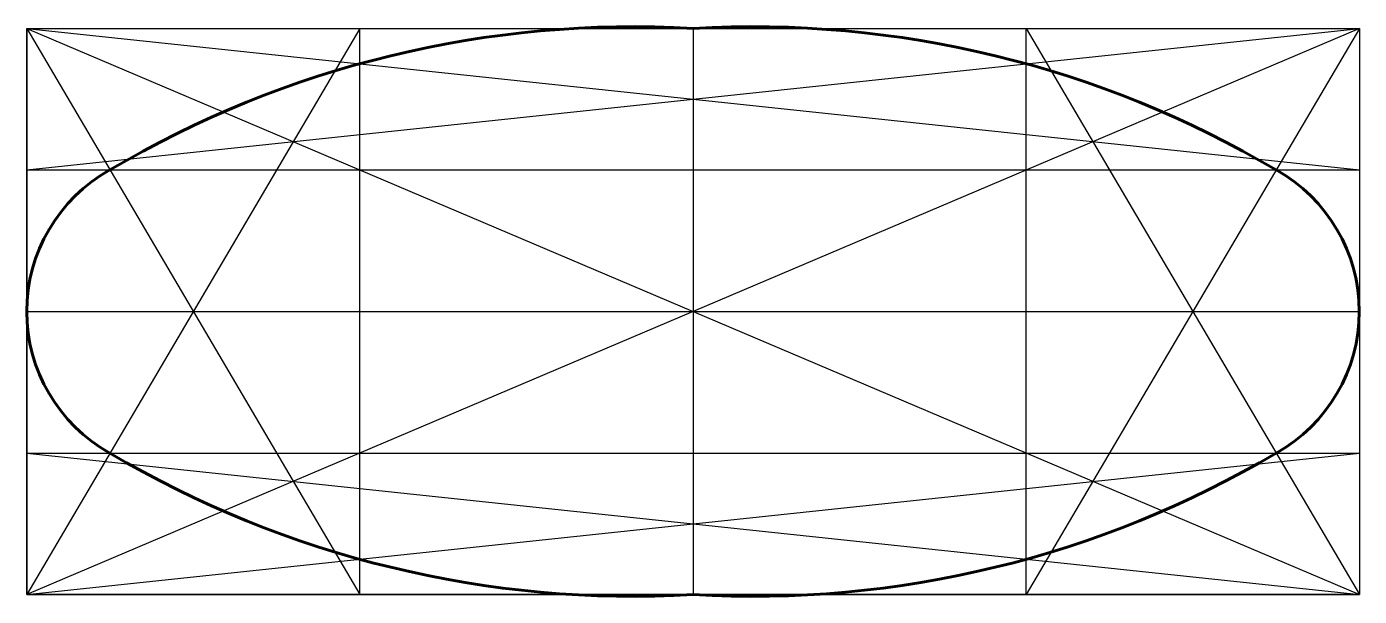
# Model space of a CAD drawing. Header units: inches. Extents: x 22.3 to 53.9, y 22.3 to 35.8.
import ezdxf

# ---------------------------------------------------------------- set-up
doc = ezdxf.new("R2010")
doc.units = ezdxf.units.IN
doc.header["$MEASUREMENT"] = 0

msp = doc.modelspace()

# ---------------------------------------------------------------- linework, layer by layer
for p, q in [((22.307, 35.772), (22.307, 29.067)), ((30.2, 22.362), (30.2, 35.772)), ((38.093, 35.772), (38.093, 29.067)), ((45.986, 22.362), (45.986, 35.772)), ((22.307, 32.42), (53.879, 32.42)), ((22.307, 29.067), (53.879, 29.067)), ((22.307, 29.067), (22.307, 22.362)), ((38.093, 29.067), (38.093, 22.362)), ((22.307, 25.715), (53.879, 25.715)), ((22.307, 22.362), (38.093, 22.362)), ((38.093, 22.362), (53.879, 22.362))]:
    msp.add_line(p, q)
at = {"color": 1}
for p, q in [((22.307, 35.772), (53.879, 32.42)), ((22.307, 32.42), (53.879, 35.772)), ((53.879, 35.772), (22.307, 22.362)), ((22.307, 35.772), (53.879, 22.362)), ((22.307, 35.772), (30.2, 22.362)), ((30.2, 35.772), (22.307, 22.362)), ((53.879, 35.772), (45.986, 22.362)), ((45.986, 35.772), (53.879, 22.362)), ((22.307, 22.362), (53.879, 25.715)), ((22.307, 25.715), (53.879, 22.362))]:
    msp.add_line(p, q, dxfattribs=at)
msp.add_lwpolyline([(22.307, 35.772), (53.879, 35.772), (53.879, 22.362), (22.307, 22.362)], close=True)
at = {"color": 5, "lineweight": 60}
for centre, radius, start, end in [((36.686, 11.437), 24.376, 86.6908, 120.5936), ((39.5, 11.437), 24.376, 59.4064, 93.3092), ((26.141, 29.067), 3.834, 119.0376, 240.9624), ((50.044, 29.067), 3.834, 299.0376, 60.9624), ((36.686, 46.697), 24.376, 239.4064, 273.3092), ((39.5, 46.697), 24.376, 266.6908, 300.5936)]:
    msp.add_arc(centre, radius, start, end, dxfattribs=at)

doc.saveas('drawing.dxf')
